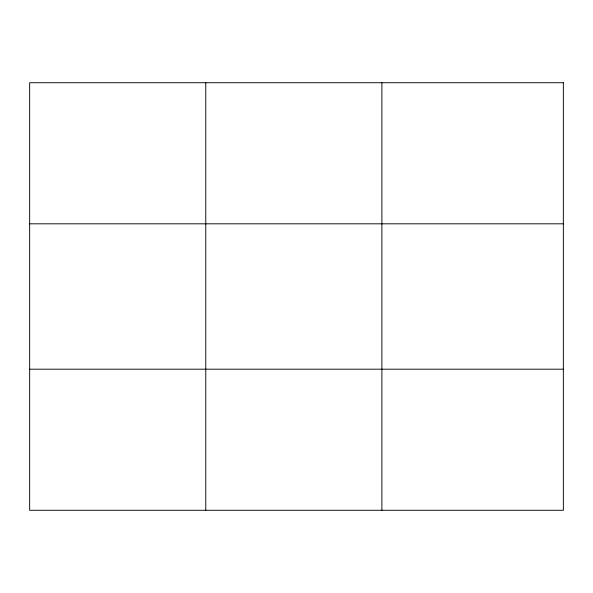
<?xml version="1.0" encoding="UTF-8"?>
<svg xmlns="http://www.w3.org/2000/svg" width="593" height="593" viewBox="0 0 593 593"><rect width="100%" height="100%" fill="white"/><g stroke="black" fill="none" stroke-linecap="round" stroke-linejoin="round"><path stroke-width="0.89" d="M205.771 510.276L205.771 82.723M381.892 510.276L381.892 82.723M29.65 223.813L563.35 223.813M29.65 369.187L563.35 369.187M563.35 82.723L563.35 510.276L29.65 510.276L29.65 82.723L563.35 82.723"/></g></svg>
